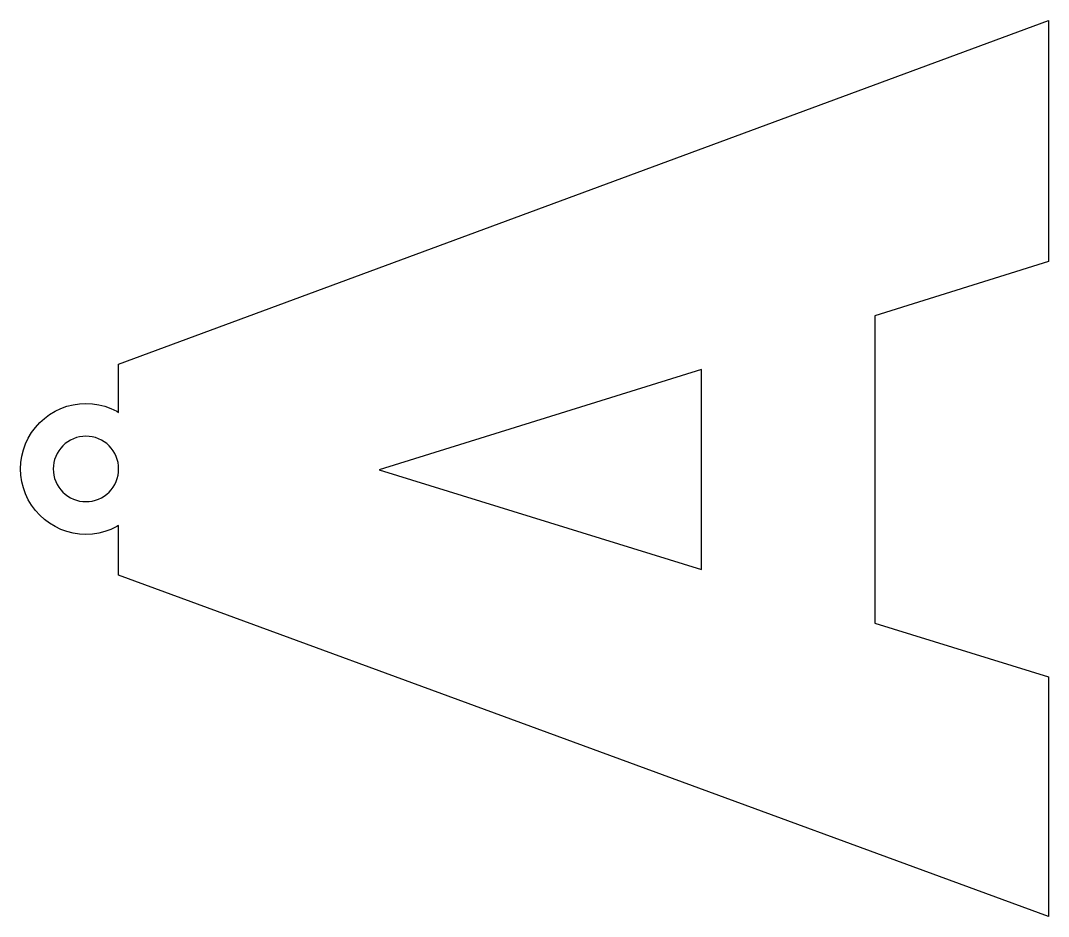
# Model space of a CAD drawing. Header units: millimetres. Extents: x -6.1 to 88.2, y 6.1 to 88.2.
import ezdxf

# ---------------------------------------------------------------- set-up
doc = ezdxf.new("R2010")
doc.units = ezdxf.units.MM

msp = doc.modelspace()

# ---------------------------------------------------------------- linework, layer by layer
at = {"color": 0}
for points in [[(2.92, 56.71), (88.23, 88.23), (88.23, 66.14), (72.29, 61.16), (72.29, 32.98), (88.23, 28.06), (88.23, 6.08), (2.92, 37.37), (2.92, 41.928), (2.748, 41.825), (2.216, 41.573), (1.662, 41.375), (1.091, 41.232), (0.508, 41.146), (-0.08, 41.117), (-0.668, 41.146), (-1.251, 41.232), (-1.822, 41.375), (-2.376, 41.573), (-2.908, 41.825), (-3.413, 42.128), (-3.886, 42.479), (-4.323, 42.874), (-4.718, 43.31), (-5.069, 43.783), (-5.372, 44.288), (-5.623, 44.821), (-5.822, 45.375), (-5.965, 45.946), (-6.051, 46.529), (-6.08, 47.117), (-6.051, 47.705), (-5.965, 48.287), (-5.822, 48.858), (-5.623, 49.413), (-5.372, 49.945), (-5.069, 50.45), (-4.718, 50.923), (-4.323, 51.359), (-3.886, 51.755), (-3.413, 52.106), (-2.908, 52.408), (-2.376, 52.66), (-1.822, 52.858), (-1.251, 53.001), (-0.668, 53.088), (-0.08, 53.117), (0.508, 53.088), (1.091, 53.001), (1.662, 52.858), (2.216, 52.66), (2.748, 52.408), (2.92, 52.305), (2.92, 56.71)], [(56.41, 37.9), (56.41, 56.24), (26.82, 47.04), (56.41, 37.9)], [(-0.665, 50.059), (-0.951, 49.988), (-1.228, 49.888), (-1.494, 49.762), (-1.747, 49.611), (-1.983, 49.436), (-2.201, 49.238), (-2.399, 49.02), (-2.574, 48.783), (-2.726, 48.531), (-2.852, 48.265), (-2.951, 47.988), (-3.022, 47.702), (-3.066, 47.411), (-3.08, 47.117), (-3.066, 46.823), (-3.022, 46.531), (-2.951, 46.246), (-2.852, 45.969), (-2.726, 45.702), (-2.574, 45.45), (-2.399, 45.214), (-2.201, 44.995), (-1.983, 44.798), (-1.747, 44.622), (-1.494, 44.471), (-1.228, 44.345), (-0.951, 44.246), (-0.665, 44.174), (-0.374, 44.131), (-0.08, 44.117), (0.214, 44.131), (0.505, 44.174), (0.791, 44.246), (1.068, 44.345), (1.334, 44.471), (1.587, 44.622), (1.823, 44.798), (2.041, 44.995), (2.239, 45.214), (2.414, 45.45), (2.566, 45.702), (2.692, 45.969), (2.791, 46.246), (2.862, 46.531), (2.906, 46.823), (2.92, 47.117), (2.906, 47.411), (2.862, 47.702), (2.791, 47.988), (2.692, 48.265), (2.566, 48.531), (2.414, 48.783), (2.239, 49.02), (2.041, 49.238), (1.823, 49.436), (1.587, 49.611), (1.334, 49.762), (1.068, 49.888), (0.791, 49.988), (0.505, 50.059), (0.214, 50.102), (-0.08, 50.117), (-0.374, 50.102), (-0.665, 50.059)]]:
    msp.add_lwpolyline(points, dxfattribs=at)

doc.saveas('drawing.dxf')
